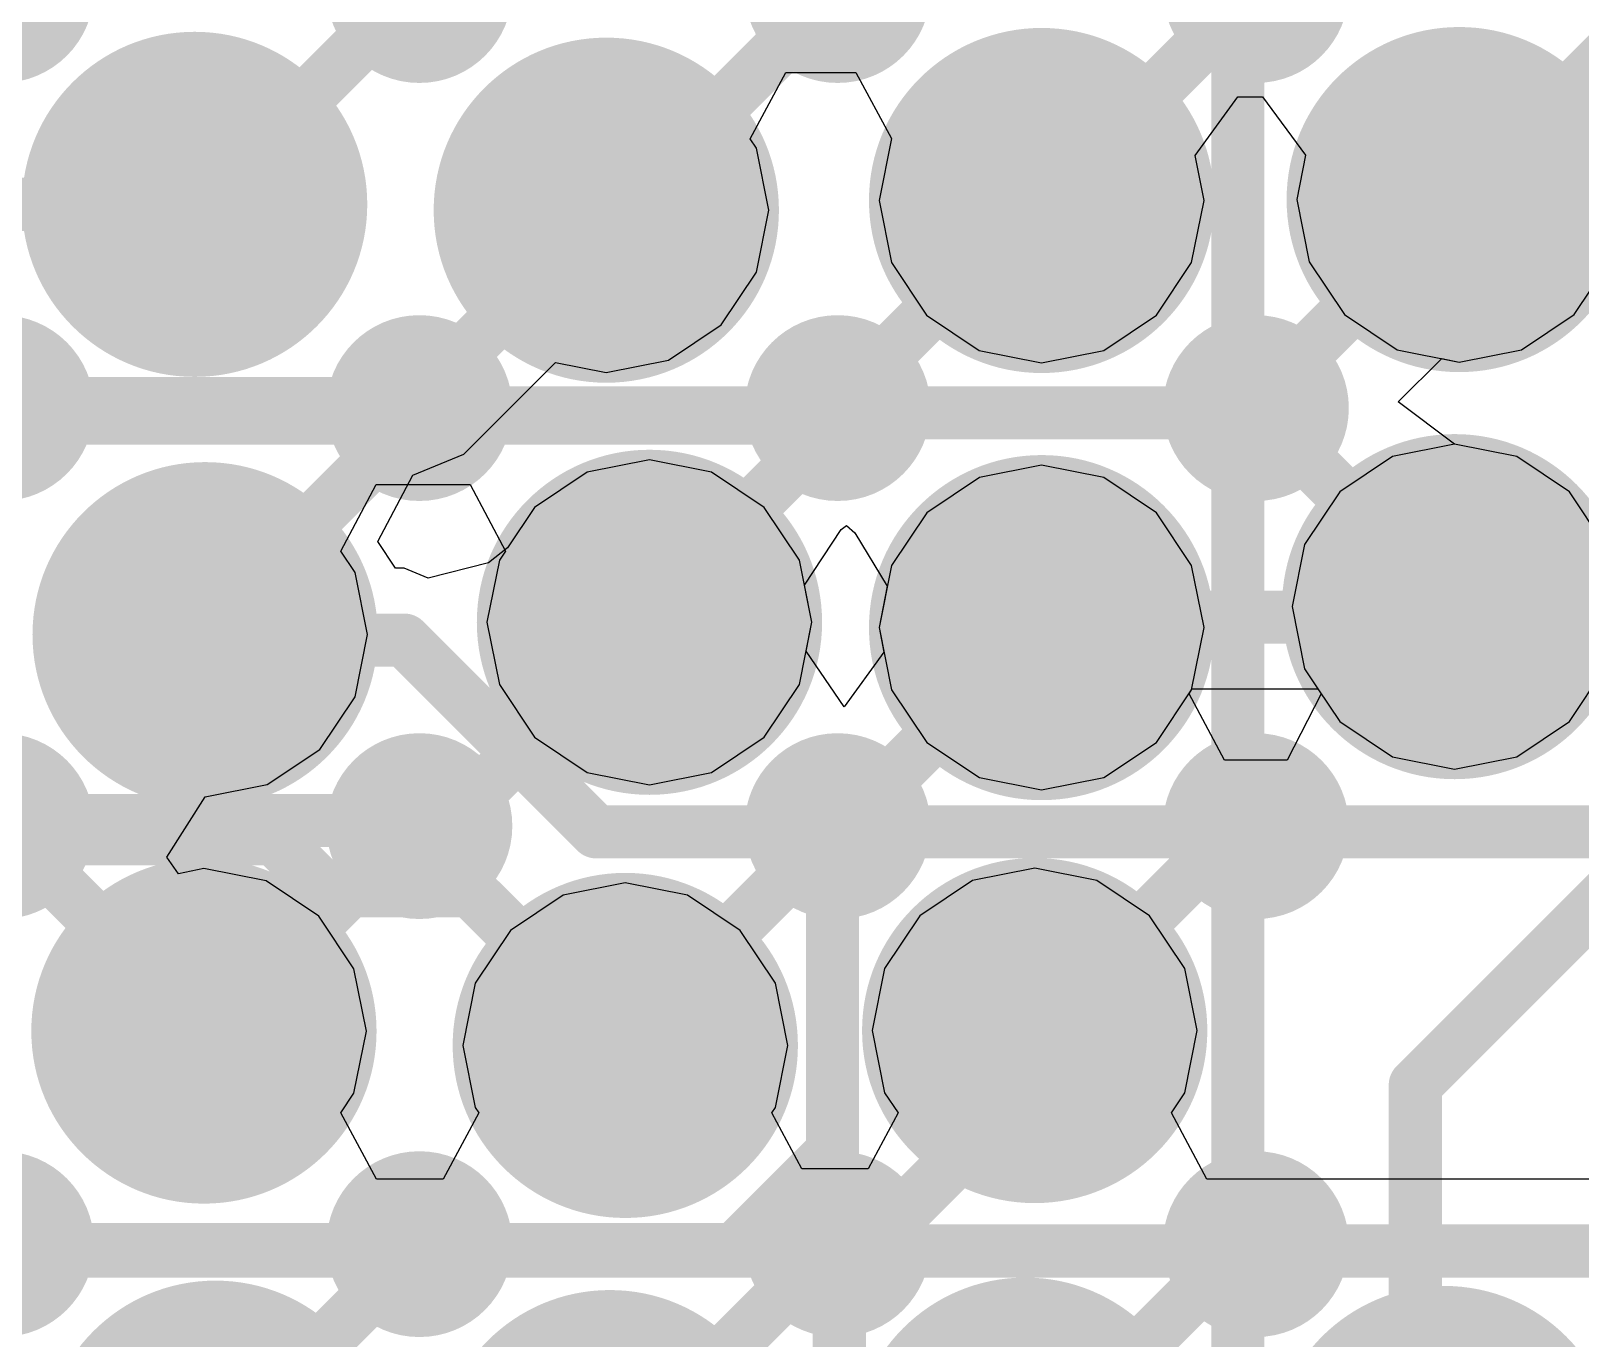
# Model space of a CAD drawing. Header units: millimetres. Extents: x 3.1 to 4.26, y 1.5 to 2.82.
# Drawn here: x 3.7747 to 3.8913, y 2.0339 to 2.1324 of the extents above; entities that cross this region are included whole.
import ezdxf

# ---------------------------------------------------------------- set-up
doc = ezdxf.new("R2010")
doc.units = ezdxf.units.MM
doc.header["$MEASUREMENT"] = 0
for name, color, linetype in [('BottomLayer', 5, 'Continuous'), ('BottomSolder', 6, 'Continuous'), ('MidLayer1', 16, 'Continuous'), ('MidLayer2', 76, 'Continuous'), ('TopLayer', 1, 'Continuous'), ('TopPaste', 8, 'Continuous'), ('TopSolder', 216, 'Continuous'), ('ViaHoleLayer', 16, 'Continuous')]:
    doc.layers.add(name, color=color, linetype=linetype)

# ---------------------------------------------------------------- blocks, each defined once
blk = doc.blocks.new('21_0735_MXM_9')
at = {"layer": 'TopLayer'}
h = blk.add_hatch(color=1, dxfattribs=at)
edge = h.paths.add_edge_path()
edge.add_arc((-0.062992, 0.062992), 0.007, 0, 360)
h = blk.add_hatch(color=1, dxfattribs=at)
edge = h.paths.add_edge_path()
edge.add_arc((-0.031496, 0.062992), 0.007, 0, 360)
h = blk.add_hatch(color=1, dxfattribs=at)
edge = h.paths.add_edge_path()
edge.add_arc((0, 0.062992), 0.007, 0, 360)
h = blk.add_hatch(color=1, dxfattribs=at)
edge = h.paths.add_edge_path()
edge.add_arc((0.031496, 0.062992), 0.007, 0, 360)
h = blk.add_hatch(color=1, dxfattribs=at)
edge = h.paths.add_edge_path()
edge.add_arc((-0.062992, 0.031496), 0.007, 0, 360)
h = blk.add_hatch(color=1, dxfattribs=at)
edge = h.paths.add_edge_path()
edge.add_arc((-0.031496, 0.031496), 0.007, 0, 360)
h = blk.add_hatch(color=1, dxfattribs=at)
edge = h.paths.add_edge_path()
edge.add_arc((0, 0.031496), 0.007, 0, 360)
h = blk.add_hatch(color=1, dxfattribs=at)
edge = h.paths.add_edge_path()
edge.add_arc((0.031496, 0.031496), 0.007, 0, 360)
h = blk.add_hatch(color=1, dxfattribs=at)
edge = h.paths.add_edge_path()
edge.add_arc((-0.062992, 0), 0.007, 0, 360)
h = blk.add_hatch(color=1, dxfattribs=at)
edge = h.paths.add_edge_path()
edge.add_arc((-0.031496, 0), 0.007, 0, 360)
h = blk.add_hatch(color=1, dxfattribs=at)
edge = h.paths.add_edge_path()
edge.add_arc((0, 0), 0.007, 0, 360)
h = blk.add_hatch(color=1, dxfattribs=at)
edge = h.paths.add_edge_path()
edge.add_arc((0.031496, 0), 0.007, 0, 360)
h = blk.add_hatch(color=1, dxfattribs=at)
edge = h.paths.add_edge_path()
edge.add_arc((-0.062992, -0.031496), 0.007, 0, 360)
h = blk.add_hatch(color=1, dxfattribs=at)
edge = h.paths.add_edge_path()
edge.add_arc((-0.031496, -0.031496), 0.007, 0, 360)
h = blk.add_hatch(color=1, dxfattribs=at)
edge = h.paths.add_edge_path()
edge.add_arc((0, -0.031496), 0.007, 0, 360)
h = blk.add_hatch(color=1, dxfattribs=at)
edge = h.paths.add_edge_path()
edge.add_arc((0.031496, -0.031496), 0.007, 0, 360)
at = {"layer": 'TopPaste'}
h = blk.add_hatch(color=8, dxfattribs=at)
edge = h.paths.add_edge_path()
edge.add_arc((-0.062992, 0.062992), 0.007, 0, 360)
h = blk.add_hatch(color=8, dxfattribs=at)
edge = h.paths.add_edge_path()
edge.add_arc((-0.031496, 0.062992), 0.007, 0, 360)
h = blk.add_hatch(color=8, dxfattribs=at)
edge = h.paths.add_edge_path()
edge.add_arc((0, 0.062992), 0.007, 0, 360)
h = blk.add_hatch(color=8, dxfattribs=at)
edge = h.paths.add_edge_path()
edge.add_arc((0.031496, 0.062992), 0.007, 0, 360)
h = blk.add_hatch(color=8, dxfattribs=at)
edge = h.paths.add_edge_path()
edge.add_arc((-0.062992, 0.031496), 0.007, 0, 360)
h = blk.add_hatch(color=8, dxfattribs=at)
edge = h.paths.add_edge_path()
edge.add_arc((-0.031496, 0.031496), 0.007, 0, 360)
h = blk.add_hatch(color=8, dxfattribs=at)
edge = h.paths.add_edge_path()
edge.add_arc((0, 0.031496), 0.007, 0, 360)
h = blk.add_hatch(color=8, dxfattribs=at)
edge = h.paths.add_edge_path()
edge.add_arc((0.031496, 0.031496), 0.007, 0, 360)
h = blk.add_hatch(color=8, dxfattribs=at)
edge = h.paths.add_edge_path()
edge.add_arc((-0.062992, 0), 0.007, 0, 360)
h = blk.add_hatch(color=8, dxfattribs=at)
edge = h.paths.add_edge_path()
edge.add_arc((-0.031496, 0), 0.007, 0, 360)
h = blk.add_hatch(color=8, dxfattribs=at)
edge = h.paths.add_edge_path()
edge.add_arc((0, 0), 0.007, 0, 360)
h = blk.add_hatch(color=8, dxfattribs=at)
edge = h.paths.add_edge_path()
edge.add_arc((0.031496, 0), 0.007, 0, 360)
h = blk.add_hatch(color=8, dxfattribs=at)
edge = h.paths.add_edge_path()
edge.add_arc((-0.062992, -0.031496), 0.007, 0, 360)
h = blk.add_hatch(color=8, dxfattribs=at)
edge = h.paths.add_edge_path()
edge.add_arc((-0.031496, -0.031496), 0.007, 0, 360)
h = blk.add_hatch(color=8, dxfattribs=at)
edge = h.paths.add_edge_path()
edge.add_arc((0, -0.031496), 0.007, 0, 360)
h = blk.add_hatch(color=8, dxfattribs=at)
edge = h.paths.add_edge_path()
edge.add_arc((0.031496, -0.031496), 0.007, 0, 360)
at = {"layer": 'TopSolder'}
h = blk.add_hatch(color=216, dxfattribs=at)
edge = h.paths.add_edge_path()
edge.add_arc((-0.062992, 0.062992), 0.007, 0, 360)
h = blk.add_hatch(color=216, dxfattribs=at)
edge = h.paths.add_edge_path()
edge.add_arc((-0.031496, 0.062992), 0.007, 0, 360)
h = blk.add_hatch(color=216, dxfattribs=at)
edge = h.paths.add_edge_path()
edge.add_arc((0, 0.062992), 0.007, 0, 360)
h = blk.add_hatch(color=216, dxfattribs=at)
edge = h.paths.add_edge_path()
edge.add_arc((0.031496, 0.062992), 0.007, 0, 360)
h = blk.add_hatch(color=216, dxfattribs=at)
edge = h.paths.add_edge_path()
edge.add_arc((-0.062992, 0.031496), 0.007, 0, 360)
h = blk.add_hatch(color=216, dxfattribs=at)
edge = h.paths.add_edge_path()
edge.add_arc((-0.031496, 0.031496), 0.007, 0, 360)
h = blk.add_hatch(color=216, dxfattribs=at)
edge = h.paths.add_edge_path()
edge.add_arc((0, 0.031496), 0.007, 0, 360)
h = blk.add_hatch(color=216, dxfattribs=at)
edge = h.paths.add_edge_path()
edge.add_arc((0.031496, 0.031496), 0.007, 0, 360)
h = blk.add_hatch(color=216, dxfattribs=at)
edge = h.paths.add_edge_path()
edge.add_arc((-0.062992, 0), 0.007, 0, 360)
h = blk.add_hatch(color=216, dxfattribs=at)
edge = h.paths.add_edge_path()
edge.add_arc((-0.031496, 0), 0.007, 0, 360)
h = blk.add_hatch(color=216, dxfattribs=at)
edge = h.paths.add_edge_path()
edge.add_arc((0, 0), 0.007, 0, 360)
h = blk.add_hatch(color=216, dxfattribs=at)
edge = h.paths.add_edge_path()
edge.add_arc((0.031496, 0), 0.007, 0, 360)
h = blk.add_hatch(color=216, dxfattribs=at)
edge = h.paths.add_edge_path()
edge.add_arc((-0.062992, -0.031496), 0.007, 0, 360)
h = blk.add_hatch(color=216, dxfattribs=at)
edge = h.paths.add_edge_path()
edge.add_arc((-0.031496, -0.031496), 0.007, 0, 360)
h = blk.add_hatch(color=216, dxfattribs=at)
edge = h.paths.add_edge_path()
edge.add_arc((0, -0.031496), 0.007, 0, 360)
h = blk.add_hatch(color=216, dxfattribs=at)
edge = h.paths.add_edge_path()
edge.add_arc((0.031496, -0.031496), 0.007, 0, 360)

msp = doc.modelspace()

# ---------------------------------------------------------------- hatches: boundary and pattern name
at = {"layer": 'BottomLayer'}
h = msp.add_hatch(color=5, dxfattribs=at)
edge = h.paths.add_edge_path()
edge.add_arc((3.78701, 2.11929), 0.009, 0, 360)
h = msp.add_hatch(color=5, dxfattribs=at)
edge = h.paths.add_edge_path()
edge.add_arc((3.81801, 2.11885), 0.009, 0, 360)
h = msp.add_hatch(color=5, dxfattribs=at)
edge = h.paths.add_edge_path()
edge.add_arc((3.85079, 2.11958), 0.009, 0, 360)
h = msp.add_hatch(color=5, dxfattribs=at)
edge = h.paths.add_edge_path()
edge.add_arc((3.88224, 2.11965), 0.009, 0, 360)
h = msp.add_hatch(color=5, dxfattribs=at)
edge = h.paths.add_edge_path()
edge.add_arc((3.88189, 2.08898), 0.009, 0, 360)
h = msp.add_hatch(color=5, dxfattribs=at)
edge = h.paths.add_edge_path()
edge.add_arc((3.82126, 2.0878), 0.009, 0, 360)
h = msp.add_hatch(color=5, dxfattribs=at)
edge = h.paths.add_edge_path()
edge.add_arc((3.85079, 2.0874), 0.009, 0, 360)
h = msp.add_hatch(color=5, dxfattribs=at)
edge = h.paths.add_edge_path()
edge.add_arc((3.7878, 2.08687), 0.009, 0, 360)
h = msp.add_hatch(color=5, dxfattribs=at)
edge = h.paths.add_edge_path()
edge.add_arc((3.78771, 2.057), 0.009, 0, 360)
h = msp.add_hatch(color=5, dxfattribs=at)
edge = h.paths.add_edge_path()
edge.add_arc((3.85027, 2.05704), 0.009, 0, 360)
h = msp.add_hatch(color=5, dxfattribs=at)
edge = h.paths.add_edge_path()
edge.add_arc((3.81944, 2.05592), 0.009, 0, 360)
h = msp.add_hatch(color=5, dxfattribs=at)
edge = h.paths.add_edge_path()
edge.add_arc((3.84956, 2.02543), 0.009, 0, 360)
h = msp.add_hatch(color=5, dxfattribs=at)
edge = h.paths.add_edge_path()
edge.add_arc((3.78858, 2.0252), 0.009, 0, 360)
at = {"layer": 'BottomSolder'}
h = msp.add_hatch(color=6, dxfattribs=at)
edge = h.paths.add_edge_path()
edge.add_arc((3.85079, 2.11958), 0.013, 0, 360)
h = msp.add_hatch(color=6, dxfattribs=at)
edge = h.paths.add_edge_path()
edge.add_arc((3.88224, 2.11965), 0.013, 0, 360)
h = msp.add_hatch(color=6, dxfattribs=at)
edge = h.paths.add_edge_path()
edge.add_arc((3.78701, 2.11929), 0.013, 0, 360)
h = msp.add_hatch(color=6, dxfattribs=at)
edge = h.paths.add_edge_path()
edge.add_arc((3.81801, 2.11885), 0.013, 0, 360)
h = msp.add_hatch(color=6, dxfattribs=at)
edge = h.paths.add_edge_path()
edge.add_arc((3.88189, 2.08898), 0.013, 0, 360)
h = msp.add_hatch(color=6, dxfattribs=at)
edge = h.paths.add_edge_path()
edge.add_arc((3.7878, 2.08687), 0.013, 0, 360)
h = msp.add_hatch(color=6, dxfattribs=at)
edge = h.paths.add_edge_path()
edge.add_arc((3.82126, 2.0878), 0.013, 0, 360)
h = msp.add_hatch(color=6, dxfattribs=at)
edge = h.paths.add_edge_path()
edge.add_arc((3.85079, 2.0874), 0.013, 0, 360)
h = msp.add_hatch(color=6, dxfattribs=at)
edge = h.paths.add_edge_path()
edge.add_arc((3.78771, 2.057), 0.013, 0, 360)
h = msp.add_hatch(color=6, dxfattribs=at)
edge = h.paths.add_edge_path()
edge.add_arc((3.85027, 2.05704), 0.013, 0, 360)
h = msp.add_hatch(color=6, dxfattribs=at)
edge = h.paths.add_edge_path()
edge.add_arc((3.81944, 2.05592), 0.013, 0, 360)
h = msp.add_hatch(color=6, dxfattribs=at)
edge = h.paths.add_edge_path()
edge.add_arc((3.78858, 2.0252), 0.013, 0, 360)
h = msp.add_hatch(color=6, dxfattribs=at)
edge = h.paths.add_edge_path()
edge.add_arc((3.84956, 2.02543), 0.013, 0, 360)
h = msp.add_hatch(color=6, dxfattribs=at)
edge = h.paths.add_edge_path()
edge.add_arc((3.81828, 2.02449), 0.013, 0, 360)
h = msp.add_hatch(color=6, dxfattribs=at)
edge = h.paths.add_edge_path()
edge.add_arc((3.8811, 2.0248), 0.013, 0, 360)
at = {"layer": 'MidLayer1'}
h = msp.add_hatch(color=16, dxfattribs=at)
edge = h.paths.add_edge_path()
edge.add_arc((3.78701, 2.11929), 0.009, 0, 360)
h = msp.add_hatch(color=16, dxfattribs=at)
edge = h.paths.add_edge_path()
edge.add_arc((3.81801, 2.11885), 0.009, 0, 360)
h = msp.add_hatch(color=16, dxfattribs=at)
edge = h.paths.add_edge_path()
edge.add_arc((3.85079, 2.11958), 0.009, 0, 360)
h = msp.add_hatch(color=16, dxfattribs=at)
edge = h.paths.add_edge_path()
edge.add_arc((3.88224, 2.11965), 0.009, 0, 360)
h = msp.add_hatch(color=16, dxfattribs=at)
edge = h.paths.add_edge_path()
edge.add_arc((3.88189, 2.08898), 0.009, 0, 360)
h = msp.add_hatch(color=16, dxfattribs=at)
edge = h.paths.add_edge_path()
edge.add_arc((3.82126, 2.0878), 0.009, 0, 360)
h = msp.add_hatch(color=16, dxfattribs=at)
edge = h.paths.add_edge_path()
edge.add_arc((3.85079, 2.0874), 0.009, 0, 360)
h = msp.add_hatch(color=16, dxfattribs=at)
edge = h.paths.add_edge_path()
edge.add_arc((3.7878, 2.08687), 0.009, 0, 360)
h = msp.add_hatch(color=16, dxfattribs=at)
edge = h.paths.add_edge_path()
edge.add_arc((3.78771, 2.057), 0.009, 0, 360)
h = msp.add_hatch(color=16, dxfattribs=at)
edge = h.paths.add_edge_path()
edge.add_arc((3.85027, 2.05704), 0.009, 0, 360)
h = msp.add_hatch(color=16, dxfattribs=at)
edge = h.paths.add_edge_path()
edge.add_arc((3.81944, 2.05592), 0.009, 0, 360)
h = msp.add_hatch(color=16, dxfattribs=at)
edge = h.paths.add_edge_path()
edge.add_arc((3.84956, 2.02543), 0.009, 0, 360)
h = msp.add_hatch(color=16, dxfattribs=at)
edge = h.paths.add_edge_path()
edge.add_arc((3.78858, 2.0252), 0.009, 0, 360)
at = {"layer": 'MidLayer2'}
h = msp.add_hatch(color=76, dxfattribs=at)
edge = h.paths.add_edge_path()
edge.add_arc((3.78701, 2.11929), 0.009, 0, 360)
h = msp.add_hatch(color=76, dxfattribs=at)
edge = h.paths.add_edge_path()
edge.add_arc((3.81801, 2.11885), 0.009, 0, 360)
h = msp.add_hatch(color=76, dxfattribs=at)
edge = h.paths.add_edge_path()
edge.add_arc((3.85079, 2.11958), 0.009, 0, 360)
h = msp.add_hatch(color=76, dxfattribs=at)
edge = h.paths.add_edge_path()
edge.add_arc((3.88224, 2.11965), 0.009, 0, 360)
h = msp.add_hatch(color=76, dxfattribs=at)
edge = h.paths.add_edge_path()
edge.add_arc((3.88189, 2.08898), 0.009, 0, 360)
h = msp.add_hatch(color=76, dxfattribs=at)
edge = h.paths.add_edge_path()
edge.add_arc((3.82126, 2.0878), 0.009, 0, 360)
h = msp.add_hatch(color=76, dxfattribs=at)
edge = h.paths.add_edge_path()
edge.add_arc((3.85079, 2.0874), 0.009, 0, 360)
h = msp.add_hatch(color=76, dxfattribs=at)
edge = h.paths.add_edge_path()
edge.add_arc((3.7878, 2.08687), 0.009, 0, 360)
h = msp.add_hatch(color=76, dxfattribs=at)
edge = h.paths.add_edge_path()
edge.add_arc((3.78771, 2.057), 0.009, 0, 360)
h = msp.add_hatch(color=76, dxfattribs=at)
edge = h.paths.add_edge_path()
edge.add_arc((3.85027, 2.05704), 0.009, 0, 360)
h = msp.add_hatch(color=76, dxfattribs=at)
edge = h.paths.add_edge_path()
edge.add_arc((3.81944, 2.05592), 0.009, 0, 360)
h = msp.add_hatch(color=76, dxfattribs=at)
edge = h.paths.add_edge_path()
edge.add_arc((3.84956, 2.02543), 0.009, 0, 360)
h = msp.add_hatch(color=76, dxfattribs=at)
edge = h.paths.add_edge_path()
edge.add_arc((3.78858, 2.0252), 0.009, 0, 360)
at = {"layer": 'TopLayer'}
h = msp.add_hatch(color=1, dxfattribs=at)
edge = h.paths.add_edge_path()
edge.add_arc((3.78701, 2.11929), 0.009, 0, 360)
h = msp.add_hatch(color=1, dxfattribs=at)
edge = h.paths.add_edge_path()
edge.add_arc((3.81801, 2.11885), 0.009, 0, 360)
h = msp.add_hatch(color=1, dxfattribs=at)
edge = h.paths.add_edge_path()
edge.add_arc((3.85079, 2.11958), 0.009, 0, 360)
h = msp.add_hatch(color=1, dxfattribs=at)
edge = h.paths.add_edge_path()
edge.add_arc((3.88224, 2.11965), 0.009, 0, 360)
h = msp.add_hatch(color=1, dxfattribs=at)
edge = h.paths.add_edge_path()
edge.add_arc((3.88189, 2.08898), 0.009, 0, 360)
h = msp.add_hatch(color=1, dxfattribs=at)
edge = h.paths.add_edge_path()
edge.add_arc((3.82126, 2.0878), 0.009, 0, 360)
h = msp.add_hatch(color=1, dxfattribs=at)
edge = h.paths.add_edge_path()
edge.add_arc((3.85079, 2.0874), 0.009, 0, 360)
h = msp.add_hatch(color=1, dxfattribs=at)
edge = h.paths.add_edge_path()
edge.add_arc((3.7878, 2.08687), 0.009, 0, 360)
h = msp.add_hatch(color=1, dxfattribs=at)
edge = h.paths.add_edge_path()
edge.add_arc((3.78771, 2.057), 0.009, 0, 360)
h = msp.add_hatch(color=1, dxfattribs=at)
edge = h.paths.add_edge_path()
edge.add_arc((3.85027, 2.05704), 0.009, 0, 360)
h = msp.add_hatch(color=1, dxfattribs=at)
edge = h.paths.add_edge_path()
edge.add_arc((3.81944, 2.05592), 0.009, 0, 360)
h = msp.add_hatch(color=1, dxfattribs=at)
edge = h.paths.add_edge_path()
edge.add_arc((3.84956, 2.02543), 0.009, 0, 360)
h = msp.add_hatch(color=1, dxfattribs=at)
edge = h.paths.add_edge_path()
edge.add_arc((3.78858, 2.0252), 0.009, 0, 360)
at = {"layer": 'TopSolder'}
h = msp.add_hatch(color=216, dxfattribs=at)
edge = h.paths.add_edge_path()
edge.add_arc((3.85079, 2.11958), 0.013, 0, 360)
h = msp.add_hatch(color=216, dxfattribs=at)
edge = h.paths.add_edge_path()
edge.add_arc((3.88224, 2.11965), 0.013, 0, 360)
h = msp.add_hatch(color=216, dxfattribs=at)
edge = h.paths.add_edge_path()
edge.add_arc((3.78701, 2.11929), 0.013, 0, 360)
h = msp.add_hatch(color=216, dxfattribs=at)
edge = h.paths.add_edge_path()
edge.add_arc((3.81801, 2.11885), 0.013, 0, 360)
h = msp.add_hatch(color=216, dxfattribs=at)
edge = h.paths.add_edge_path()
edge.add_arc((3.88189, 2.08898), 0.013, 0, 360)
h = msp.add_hatch(color=216, dxfattribs=at)
edge = h.paths.add_edge_path()
edge.add_arc((3.7878, 2.08687), 0.013, 0, 360)
h = msp.add_hatch(color=216, dxfattribs=at)
edge = h.paths.add_edge_path()
edge.add_arc((3.82126, 2.0878), 0.013, 0, 360)
h = msp.add_hatch(color=216, dxfattribs=at)
edge = h.paths.add_edge_path()
edge.add_arc((3.85079, 2.0874), 0.013, 0, 360)
h = msp.add_hatch(color=216, dxfattribs=at)
edge = h.paths.add_edge_path()
edge.add_arc((3.78771, 2.057), 0.013, 0, 360)
h = msp.add_hatch(color=216, dxfattribs=at)
edge = h.paths.add_edge_path()
edge.add_arc((3.85027, 2.05704), 0.013, 0, 360)
h = msp.add_hatch(color=216, dxfattribs=at)
edge = h.paths.add_edge_path()
edge.add_arc((3.81944, 2.05592), 0.013, 0, 360)
h = msp.add_hatch(color=216, dxfattribs=at)
edge = h.paths.add_edge_path()
edge.add_arc((3.78858, 2.0252), 0.013, 0, 360)
h = msp.add_hatch(color=216, dxfattribs=at)
edge = h.paths.add_edge_path()
edge.add_arc((3.84956, 2.02543), 0.013, 0, 360)
h = msp.add_hatch(color=216, dxfattribs=at)
edge = h.paths.add_edge_path()
edge.add_arc((3.81828, 2.02449), 0.013, 0, 360)
h = msp.add_hatch(color=216, dxfattribs=at)
edge = h.paths.add_edge_path()
edge.add_arc((3.8811, 2.0248), 0.013, 0, 360)
at = {"layer": 'ViaHoleLayer'}
h = msp.add_hatch(color=16, dxfattribs=at)
edge = h.paths.add_edge_path()
edge.add_arc((3.78701, 2.11929), 0.004, 0, 360)
h = msp.add_hatch(color=16, dxfattribs=at)
edge = h.paths.add_edge_path()
edge.add_arc((3.85079, 2.11958), 0.004, 0, 360)
h = msp.add_hatch(color=16, dxfattribs=at)
edge = h.paths.add_edge_path()
edge.add_arc((3.88224, 2.11965), 0.004, 0, 360)
h = msp.add_hatch(color=16, dxfattribs=at)
edge = h.paths.add_edge_path()
edge.add_arc((3.81801, 2.11885), 0.004, 0, 360)
h = msp.add_hatch(color=16, dxfattribs=at)
edge = h.paths.add_edge_path()
edge.add_arc((3.88189, 2.08898), 0.004, 0, 360)
h = msp.add_hatch(color=16, dxfattribs=at)
edge = h.paths.add_edge_path()
edge.add_arc((3.82126, 2.0878), 0.004, 0, 360)
h = msp.add_hatch(color=16, dxfattribs=at)
edge = h.paths.add_edge_path()
edge.add_arc((3.7878, 2.08687), 0.004, 0, 360)
h = msp.add_hatch(color=16, dxfattribs=at)
edge = h.paths.add_edge_path()
edge.add_arc((3.85079, 2.0874), 0.004, 0, 360)
h = msp.add_hatch(color=16, dxfattribs=at)
edge = h.paths.add_edge_path()
edge.add_arc((3.78771, 2.057), 0.004, 0, 360)
h = msp.add_hatch(color=16, dxfattribs=at)
edge = h.paths.add_edge_path()
edge.add_arc((3.85027, 2.05704), 0.004, 0, 360)
h = msp.add_hatch(color=16, dxfattribs=at)
edge = h.paths.add_edge_path()
edge.add_arc((3.81944, 2.05592), 0.004, 0, 360)

# ---------------------------------------------------------------- linework, layer by layer
at = {"layer": 'BottomLayer', "const_width": 0.004}
for points in [[(3.86557, 1.94566), (3.86557, 2.13525)], [(3.8344, 2.10319), (3.85079, 2.11958)], [(3.70905, 2.10319), (3.8344, 2.10319)], [(3.80634, 2.07287), (3.82126, 2.0878)], [(3.83504, 2.07165), (3.85079, 2.0874)], [(3.73292, 2.07287), (3.80634, 2.07287)], [(3.83504, 2.04792), (3.83504, 2.07165)], [(3.85027, 2.05325), (3.85027, 2.05704)], [(3.83556, 2.03854), (3.85027, 2.05325)], [(3.82768, 2.04055), (3.83504, 2.04792)], [(3.77244, 2.04055), (3.82768, 2.04055)], [(3.83556, 1.98978), (3.83556, 2.03854)]]:
    msp.add_lwpolyline(points, dxfattribs=at)
at = {"layer": 'BottomLayer', "const_width": 0.002}
for points in [[(3.84979, 2.11958, 1), (3.85179, 2.11958, 1)], [(3.8334, 2.10319, 1), (3.8354, 2.10319, 1)], [(3.8334, 2.10319, 1), (3.8354, 2.10319, 1)], [(3.82026, 2.0878, 1), (3.82226, 2.0878, 1)], [(3.84979, 2.0874, 1), (3.85179, 2.0874, 1)], [(3.80534, 2.07287, 1), (3.80734, 2.07287, 1)], [(3.80534, 2.07287, 1), (3.80734, 2.07287, 1)], [(3.83404, 2.07165, 1), (3.83604, 2.07165, 1)], [(3.83404, 2.07165, 1), (3.83604, 2.07165, 1)], [(3.84927, 2.05704, 1), (3.85127, 2.05704, 1)], [(3.84927, 2.05325, 1), (3.85127, 2.05325, 1)], [(3.84927, 2.05325, 1), (3.85127, 2.05325, 1)], [(3.83404, 2.04792, 1), (3.83604, 2.04792, 1)], [(3.83404, 2.04792, 1), (3.83604, 2.04792, 1)], [(3.82668, 2.04055, 1), (3.82868, 2.04055, 1)], [(3.82668, 2.04055, 1), (3.82868, 2.04055, 1)], [(3.83456, 2.03854, 1), (3.83656, 2.03854, 1)], [(3.83456, 2.03854, 1), (3.83656, 2.03854, 1)]]:
    msp.add_lwpolyline(points, format="xyb", close=True, dxfattribs=at)
at = {"layer": 'MidLayer1'}
for p, q in [((3.8909, 2.11099), (3.89355, 2.11496)), ((3.88693, 2.10834), (3.8909, 2.11099)), ((3.88224, 2.10741), (3.88693, 2.10834)), ((3.87764, 2.10441), (3.88094, 2.10767)), ((3.88094, 2.10767), (3.88224, 2.10741)), ((3.88189, 2.10121), (3.87764, 2.10441)), ((3.88657, 2.10028), (3.88189, 2.10121)), ((3.89054, 2.09763), (3.88657, 2.10028)), ((3.79802, 2.09317), (3.80069, 2.09817)), ((3.80069, 2.09817), (3.80775, 2.09817)), ((3.80775, 2.09817), (3.81042, 2.09317)), ((3.89319, 2.09366), (3.89054, 2.09763)), ((3.83569, 2.09479), (3.83611, 2.0951)), ((3.83611, 2.0951), (3.83673, 2.09455)), ((3.83293, 2.09061), (3.83569, 2.09479)), ((3.83673, 2.09455), (3.83917, 2.09053)), ((3.7991, 2.09156), (3.79802, 2.09317)), ((3.81042, 2.09317), (3.80996, 2.09248)), ((3.80003, 2.08687), (3.7991, 2.09156)), ((3.80996, 2.09248), (3.80902, 2.0878)), ((3.83349, 2.0878), (3.83293, 2.09061)), ((3.83917, 2.09053), (3.83855, 2.0874)), ((3.7991, 2.08219), (3.80003, 2.08687)), ((3.80902, 2.0878), (3.80996, 2.08311)), ((3.83256, 2.08311), (3.83349, 2.0878)), ((3.83855, 2.0874), (3.83948, 2.08272)), ((3.89054, 2.08032), (3.89319, 2.08429)), ((3.79645, 2.07822), (3.7991, 2.08219)), ((3.80996, 2.08311), (3.81261, 2.07914)), ((3.82991, 2.07914), (3.83256, 2.08311)), ((3.83948, 2.08272), (3.84214, 2.07875)), ((3.85944, 2.07875), (3.86209, 2.08272)), ((3.86209, 2.08272), (3.8621, 2.08278)), ((3.8621, 2.08278), (3.8716, 2.08278)), ((3.8716, 2.08278), (3.87324, 2.08032)), ((3.87324, 2.08032), (3.87721, 2.07767)), ((3.88657, 2.07767), (3.89054, 2.08032)), ((3.81261, 2.07914), (3.81658, 2.07649)), ((3.82594, 2.07649), (3.82991, 2.07914)), ((3.84214, 2.07875), (3.84611, 2.0761)), ((3.85547, 2.0761), (3.85944, 2.07875)), ((3.79248, 2.07557), (3.79645, 2.07822)), ((3.87721, 2.07767), (3.88189, 2.07674)), ((3.88189, 2.07674), (3.88657, 2.07767)), ((3.81658, 2.07649), (3.82126, 2.07556)), ((3.82126, 2.07556), (3.82594, 2.07649)), ((3.7878, 2.07464), (3.79248, 2.07557)), ((3.84611, 2.0761), (3.85079, 2.07517)), ((3.85079, 2.07517), (3.85547, 2.0761)), ((3.78491, 2.07011), (3.7878, 2.07464)), ((3.78579, 2.06885), (3.78491, 2.07011)), ((3.78771, 2.06924), (3.78579, 2.06885)), ((3.79239, 2.06831), (3.78771, 2.06924)), ((3.79636, 2.06565), (3.79239, 2.06831)), ((3.84559, 2.06834), (3.84162, 2.06569)), ((3.85027, 2.06927), (3.84559, 2.06834)), ((3.85495, 2.06834), (3.85027, 2.06927)), ((3.85892, 2.06569), (3.85495, 2.06834)), ((3.81476, 2.06723), (3.81079, 2.06457)), ((3.81944, 2.06816), (3.81476, 2.06723)), ((3.82412, 2.06723), (3.81944, 2.06816)), ((3.82809, 2.06457), (3.82412, 2.06723)), ((3.79901, 2.06168), (3.79636, 2.06565)), ((3.84162, 2.06569), (3.83897, 2.06172)), ((3.86157, 2.06172), (3.85892, 2.06569)), ((3.81079, 2.06457), (3.80814, 2.0606)), ((3.83074, 2.0606), (3.82809, 2.06457)), ((3.79995, 2.057), (3.79901, 2.06168)), ((3.83897, 2.06172), (3.83804, 2.05704)), ((3.86251, 2.05704), (3.86157, 2.06172)), ((3.80814, 2.0606), (3.8072, 2.05592)), ((3.83167, 2.05592), (3.83074, 2.0606)), ((3.79901, 2.05232), (3.79995, 2.057)), ((3.83804, 2.05704), (3.83897, 2.05235)), ((3.86157, 2.05235), (3.86251, 2.05704)), ((3.8072, 2.05592), (3.80814, 2.05124)), ((3.83074, 2.05124), (3.83167, 2.05592)), ((3.79803, 2.05084), (3.79901, 2.05232)), ((3.83897, 2.05235), (3.83998, 2.05084)), ((3.86056, 2.05084), (3.86157, 2.05235)), ((3.8007, 2.04584), (3.79803, 2.05084)), ((3.8084, 2.05084), (3.80573, 2.04584)), ((3.80814, 2.05124), (3.8084, 2.05084)), ((3.83048, 2.05084), (3.83074, 2.05124)), ((3.83274, 2.04661), (3.83048, 2.05084)), ((3.83998, 2.05084), (3.83772, 2.04661)), ((3.86324, 2.04584), (3.86056, 2.05084)), ((3.83772, 2.04661), (3.83274, 2.04661)), ((3.80573, 2.04584), (3.8007, 2.04584)), ((3.90396, 2.04584), (3.86324, 2.04584))]:
    msp.add_line(p, q, dxfattribs=at)
at = {"layer": 'MidLayer1', "const_width": 0.004}
for points in [[(3.72298, 2.11929), (3.78701, 2.11929)], [(3.86618, 2.10358), (3.88224, 2.11965)], [(3.71859, 2.10358), (3.86618, 2.10358)], [(3.8811, 2.08819), (3.88189, 2.08898)], [(3.85079, 2.0874), (3.85157, 2.08819)], [(3.85157, 2.08819), (3.8811, 2.08819)], [(3.77201, 2.07287), (3.78771, 2.05717)], [(3.78771, 2.057), (3.78771, 2.05717)], [(3.74294, 2.04043), (4.07807, 2.04043)]]:
    msp.add_lwpolyline(points, dxfattribs=at)
at = {"layer": 'MidLayer1', "const_width": 0.002}
for points in [[(3.78601, 2.11929, 1), (3.78801, 2.11929, 1)], [(3.88124, 2.11965, 1), (3.88324, 2.11965, 1)], [(3.86518, 2.10358, 1), (3.86718, 2.10358, 1)], [(3.86518, 2.10358, 1), (3.86718, 2.10358, 1)], [(3.88089, 2.08898, 1), (3.88289, 2.08898, 1)], [(3.84979, 2.0874, 1), (3.85179, 2.0874, 1)], [(3.85057, 2.08819, 1), (3.85257, 2.08819, 1)], [(3.85057, 2.08819, 1), (3.85257, 2.08819, 1)], [(3.8801, 2.08819, 1), (3.8821, 2.08819, 1)], [(3.8801, 2.08819, 1), (3.8821, 2.08819, 1)], [(3.78671, 2.05717, 1), (3.78871, 2.05717, 1)], [(3.78671, 2.05717, 1), (3.78871, 2.05717, 1)], [(3.78671, 2.057, 1), (3.78871, 2.057, 1)]]:
    msp.add_lwpolyline(points, format="xyb", close=True, dxfattribs=at)
at = {"layer": 'MidLayer2'}
for p, q in [((3.82884, 2.12423), (3.83152, 2.12923)), ((3.83152, 2.12923), (3.83679, 2.12923)), ((3.83679, 2.12923), (3.83948, 2.12426)), ((3.86235, 2.12296), (3.86556, 2.12738)), ((3.86556, 2.12738), (3.86743, 2.12738)), ((3.86743, 2.12738), (3.87067, 2.12299)), ((3.82931, 2.12353), (3.82884, 2.12423)), ((3.83948, 2.12426), (3.83855, 2.11958)), ((3.83024, 2.11885), (3.82931, 2.12353)), ((3.86302, 2.11958), (3.86235, 2.12296)), ((3.87067, 2.12299), (3.87001, 2.11965)), ((3.83855, 2.11958), (3.83948, 2.1149)), ((3.86209, 2.1149), (3.86302, 2.11958)), ((3.87001, 2.11965), (3.87094, 2.11496)), ((3.82931, 2.11417), (3.83024, 2.11885)), ((3.83948, 2.1149), (3.84213, 2.11093)), ((3.85944, 2.11093), (3.86209, 2.1149)), ((3.87094, 2.11496), (3.87359, 2.11099)), ((3.8909, 2.11099), (3.89355, 2.11496)), ((3.82666, 2.1102), (3.82931, 2.11417)), ((3.82269, 2.10755), (3.82666, 2.1102)), ((3.84213, 2.11093), (3.8461, 2.10827)), ((3.85547, 2.10827), (3.85944, 2.11093)), ((3.87359, 2.11099), (3.87756, 2.10834)), ((3.88693, 2.10834), (3.8909, 2.11099)), ((3.8461, 2.10827), (3.85079, 2.10734)), ((3.85079, 2.10734), (3.85547, 2.10827)), ((3.87756, 2.10834), (3.88224, 2.10741)), ((3.88224, 2.10741), (3.88693, 2.10834)), ((3.80728, 2.10046), (3.81419, 2.10737)), ((3.81419, 2.10737), (3.81801, 2.10661)), ((3.81801, 2.10661), (3.82269, 2.10755)), ((3.88189, 2.10121), (3.87721, 2.10028)), ((3.88657, 2.10028), (3.88189, 2.10121)), ((3.80345, 2.09888), (3.80728, 2.10046)), ((3.82126, 2.10003), (3.81658, 2.0991)), ((3.82594, 2.0991), (3.82126, 2.10003)), ((3.87721, 2.10028), (3.87324, 2.09763)), ((3.89054, 2.09763), (3.88657, 2.10028)), ((3.80081, 2.09388), (3.80345, 2.09888)), ((3.80345, 2.09888), (3.80345, 2.09888)), ((3.81658, 2.0991), (3.81261, 2.09645)), ((3.82991, 2.09645), (3.82594, 2.0991)), ((3.84611, 2.09871), (3.84214, 2.09605)), ((3.85079, 2.09964), (3.84611, 2.09871)), ((3.85547, 2.09871), (3.85079, 2.09964)), ((3.85944, 2.09605), (3.85547, 2.09871)), ((3.87324, 2.09763), (3.87059, 2.09366)), ((3.89319, 2.09366), (3.89054, 2.09763)), ((3.81261, 2.09645), (3.81058, 2.09341)), ((3.83256, 2.09248), (3.82991, 2.09645)), ((3.84214, 2.09605), (3.83948, 2.09208)), ((3.86209, 2.09208), (3.85944, 2.09605)), ((3.80213, 2.09187), (3.80081, 2.09388)), ((3.81058, 2.09341), (3.80914, 2.09227)), ((3.87059, 2.09366), (3.86965, 2.08898)), ((3.8028, 2.09187), (3.80213, 2.09187)), ((3.80459, 2.09113), (3.8028, 2.09187)), ((3.8028, 2.09187), (3.8028, 2.09187)), ((3.80914, 2.09227), (3.80459, 2.09113)), ((3.83349, 2.0878), (3.83256, 2.09248)), ((3.83948, 2.09208), (3.83855, 2.0874)), ((3.86302, 2.0874), (3.86209, 2.09208)), ((3.86965, 2.08898), (3.87059, 2.08429)), ((3.83306, 2.08563), (3.83349, 2.0878)), ((3.83855, 2.0874), (3.83892, 2.08555)), ((3.86209, 2.08272), (3.86302, 2.0874)), ((3.83591, 2.08144), (3.83306, 2.08563)), ((3.83892, 2.08555), (3.83591, 2.08144)), ((3.87059, 2.08429), (3.87184, 2.08242)), ((3.86189, 2.08242), (3.86209, 2.08272)), ((3.86456, 2.07742), (3.86189, 2.08242)), ((3.87184, 2.08242), (3.86927, 2.07742)), ((3.86927, 2.07742), (3.86456, 2.07742))]:
    msp.add_line(p, q, dxfattribs=at)
at = {"layer": 'MidLayer2', "const_width": 0.004}
for points in [[(3.80345, 2.10429), (3.81801, 2.11885)], [(3.71335, 2.10429), (3.80345, 2.10429)], [(3.7878, 2.08687), (3.78821, 2.08646)], [(3.78821, 2.08646), (3.8028, 2.08646)], [(3.8028, 2.08646), (3.81725, 2.07201)], [(3.64341, 2.07148), (3.79303, 2.07148)], [(3.79303, 2.07148), (3.79693, 2.06758)], [(3.81725, 2.07201), (3.89944, 2.07201)], [(3.79693, 2.06758), (3.80778, 2.06758)], [(3.80778, 2.06758), (3.81944, 2.05592)], [(3.77222, 2.04043), (3.89712, 2.04043)]]:
    msp.add_lwpolyline(points, dxfattribs=at)
at = {"layer": 'MidLayer2', "const_width": 0.002}
for points in [[(3.81701, 2.11885, 1), (3.81901, 2.11885, 1)], [(3.80245, 2.10429, 1), (3.80445, 2.10429, 1)], [(3.80245, 2.10429, 1), (3.80445, 2.10429, 1)], [(3.7868, 2.08687, 1), (3.7888, 2.08687, 1)], [(3.78721, 2.08646, 1), (3.78921, 2.08646, 1)], [(3.78721, 2.08646, 1), (3.78921, 2.08646, 1)], [(3.8018, 2.08646, 1), (3.8038, 2.08646, 1)], [(3.8018, 2.08646, 1), (3.8038, 2.08646, 1)], [(3.79203, 2.07148, 1), (3.79403, 2.07148, 1)], [(3.79203, 2.07148, 1), (3.79403, 2.07148, 1)], [(3.81625, 2.07201, 1), (3.81825, 2.07201, 1)], [(3.81625, 2.07201, 1), (3.81825, 2.07201, 1)], [(3.79593, 2.06758, 1), (3.79793, 2.06758, 1)], [(3.79593, 2.06758, 1), (3.79793, 2.06758, 1)], [(3.80678, 2.06758, 1), (3.80878, 2.06758, 1)], [(3.80678, 2.06758, 1), (3.80878, 2.06758, 1)], [(3.81844, 2.05592, 1), (3.82044, 2.05592, 1)]]:
    msp.add_lwpolyline(points, format="xyb", close=True, dxfattribs=at)
at = {"layer": 'TopLayer', "const_width": 0.004}
for points in [[(3.7874, 2.11929), (3.80354, 2.13543)], [(3.81885, 2.11885), (3.83543, 2.13543)], [(3.85107, 2.11958), (3.86693, 2.13543)], [(3.88244, 2.11965), (3.89823, 2.13543)], [(3.78701, 2.11929), (3.7874, 2.11929)], [(3.81801, 2.11885), (3.81885, 2.11885)], [(3.85079, 2.11958), (3.85107, 2.11958)], [(3.88224, 2.11965), (3.88244, 2.11965)], [(3.80394, 2.10348), (3.80394, 2.10394)], [(3.83543, 2.10295), (3.83543, 2.10394)], [(3.86693, 2.10394), (3.88189, 2.08898)], [(3.7878, 2.08733), (3.80394, 2.10348)], [(3.82126, 2.08878), (3.83543, 2.10295)], [(3.82126, 2.0878), (3.82126, 2.08878)], [(3.7878, 2.08687), (3.7878, 2.08733)], [(3.7881, 2.057), (3.80354, 2.07244)], [(3.80354, 2.07244), (3.80394, 2.07244)], [(3.81944, 2.05645), (3.83543, 2.07244)], [(3.85027, 2.05704), (3.86568, 2.07244)], [(3.86568, 2.07244), (3.86693, 2.07244)], [(3.87893, 2.05294), (3.89843, 2.07244)], [(3.78771, 2.057), (3.7881, 2.057)], [(3.81944, 2.05592), (3.81944, 2.05645)], [(3.87893, 2.02698), (3.87893, 2.05294)], [(3.78858, 2.02539), (3.80394, 2.04075)], [(3.80394, 2.04075), (3.80394, 2.04094)], [(3.81863, 2.02449), (3.83508, 2.04094)], [(3.83508, 2.04094), (3.83543, 2.04094)], [(3.85049, 2.02543), (3.866, 2.04094)], [(3.866, 2.04094), (3.86693, 2.04094)]]:
    msp.add_lwpolyline(points, dxfattribs=at)
at = {"layer": 'TopLayer', "const_width": 0.002}
for points in [[(3.78601, 2.11929, 1), (3.78801, 2.11929, 1)], [(3.7864, 2.11929, 1), (3.7884, 2.11929, 1)], [(3.7864, 2.11929, 1), (3.7884, 2.11929, 1)], [(3.81701, 2.11885, 1), (3.81901, 2.11885, 1)], [(3.81785, 2.11885, 1), (3.81985, 2.11885, 1)], [(3.81785, 2.11885, 1), (3.81985, 2.11885, 1)], [(3.84979, 2.11958, 1), (3.85179, 2.11958, 1)], [(3.85007, 2.11958, 1), (3.85207, 2.11958, 1)], [(3.85007, 2.11958, 1), (3.85207, 2.11958, 1)], [(3.88124, 2.11965, 1), (3.88324, 2.11965, 1)], [(3.88144, 2.11965, 1), (3.88344, 2.11965, 1)], [(3.88144, 2.11965, 1), (3.88344, 2.11965, 1)], [(3.80294, 2.10394, 1), (3.80494, 2.10394, 1)], [(3.83443, 2.10394, 1), (3.83643, 2.10394, 1)], [(3.86593, 2.10394, 1), (3.86793, 2.10394, 1)], [(3.80294, 2.10348, 1), (3.80494, 2.10348, 1)], [(3.80294, 2.10348, 1), (3.80494, 2.10348, 1)], [(3.83443, 2.10295, 1), (3.83643, 2.10295, 1)], [(3.83443, 2.10295, 1), (3.83643, 2.10295, 1)], [(3.82026, 2.08878, 1), (3.82226, 2.08878, 1)], [(3.82026, 2.08878, 1), (3.82226, 2.08878, 1)], [(3.88089, 2.08898, 1), (3.88289, 2.08898, 1)], [(3.7868, 2.08733, 1), (3.7888, 2.08733, 1)], [(3.7868, 2.08733, 1), (3.7888, 2.08733, 1)], [(3.82026, 2.0878, 1), (3.82226, 2.0878, 1)], [(3.7868, 2.08687, 1), (3.7888, 2.08687, 1)], [(3.80254, 2.07244, 1), (3.80454, 2.07244, 1)], [(3.80254, 2.07244, 1), (3.80454, 2.07244, 1)], [(3.80294, 2.07244, 1), (3.80494, 2.07244, 1)], [(3.83443, 2.07244, 1), (3.83643, 2.07244, 1)], [(3.86468, 2.07244, 1), (3.86668, 2.07244, 1)], [(3.86468, 2.07244, 1), (3.86668, 2.07244, 1)], [(3.86593, 2.07244, 1), (3.86793, 2.07244, 1)], [(3.78671, 2.057, 1), (3.78871, 2.057, 1)], [(3.7871, 2.057, 1), (3.7891, 2.057, 1)], [(3.7871, 2.057, 1), (3.7891, 2.057, 1)], [(3.84927, 2.05704, 1), (3.85127, 2.05704, 1)], [(3.81844, 2.05645, 1), (3.82044, 2.05645, 1)], [(3.81844, 2.05645, 1), (3.82044, 2.05645, 1)], [(3.81844, 2.05592, 1), (3.82044, 2.05592, 1)], [(3.87793, 2.05294, 1), (3.87993, 2.05294, 1)], [(3.87793, 2.05294, 1), (3.87993, 2.05294, 1)], [(3.80294, 2.04094, 1), (3.80494, 2.04094, 1)], [(3.80294, 2.04075, 1), (3.80494, 2.04075, 1)], [(3.80294, 2.04075, 1), (3.80494, 2.04075, 1)], [(3.83408, 2.04094, 1), (3.83608, 2.04094, 1)], [(3.83408, 2.04094, 1), (3.83608, 2.04094, 1)], [(3.83443, 2.04094, 1), (3.83643, 2.04094, 1)], [(3.865, 2.04094, 1), (3.867, 2.04094, 1)], [(3.865, 2.04094, 1), (3.867, 2.04094, 1)], [(3.86593, 2.04094, 1), (3.86793, 2.04094, 1)]]:
    msp.add_lwpolyline(points, format="xyb", close=True, dxfattribs=at)

# ---------------------------------------------------------------- block references
at = {"rotation": 90}
msp.add_blockref('21_0735_MXM_9', (3.83543, 2.10394), dxfattribs=at)

doc.saveas('drawing.dxf')
